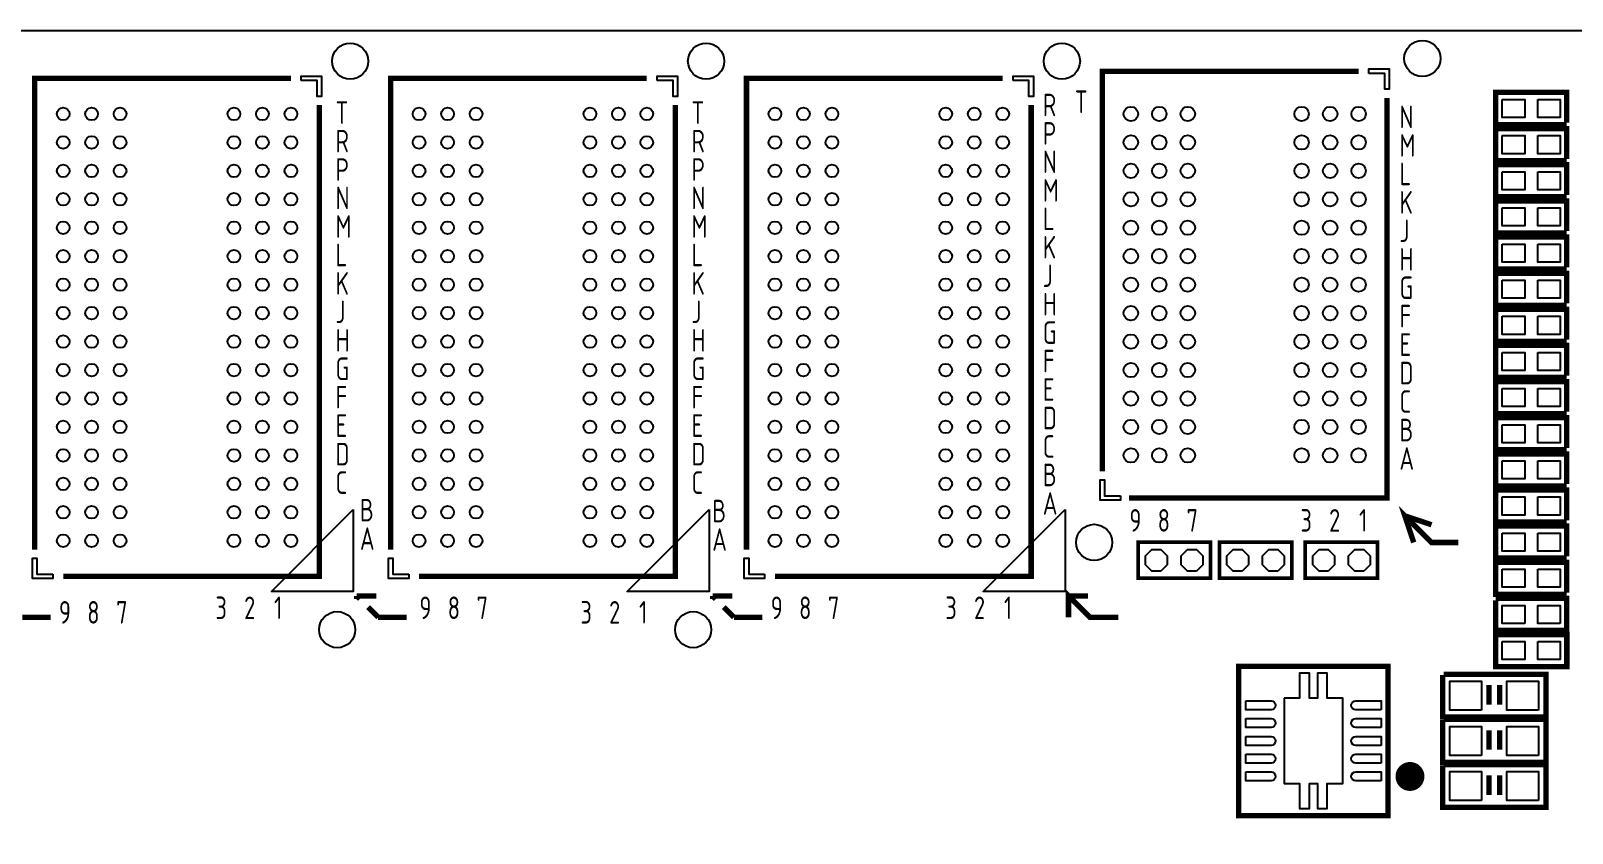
# Model space of a CAD drawing. Header units: millimetres. Extents: x -15 to 227, y -9 to 102.
# Drawn here: x 136.01 to 179.32, y 79.24 to 101.8 of the extents above; entities that cross this region are included whole.
import ezdxf
from ezdxf.enums import TextEntityAlignment as Align

# ---------------------------------------------------------------- set-up
doc = ezdxf.new("R2010")
doc.units = ezdxf.units.MM
doc.header["$LTSCALE"] = 10
for name, color, linetype in [('BG_OUTLINE', 2, 'Continuous'), ('PG_SILKSCREEN_TOP', 3, 'Continuous'), ('PIN_TOP', 4, 'Continuous')]:
    doc.layers.add(name, color=color, linetype=linetype)
doc.styles.get("Standard").update_dxf_attribs({"font": 'isocp.shx', "width": 0.707, "bigfont": 'hztxt.shx'})

msp = doc.modelspace()

# ---------------------------------------------------------------- linework, layer by layer
at = {"layer": 'BG_OUTLINE'}
msp.add_lwpolyline([(133.299962, 3.39979), (224.499932, 3.39979, 0.414205), (226.499928, 5.399786), (226.499928, 70.799706), (226.499928, 99.799902, 0.414202), (224.499932, 101.799898), (-5.500116, 101.799898, 0.414205)], format="xyb", dxfattribs=at)
at = {"layer": 'PG_SILKSCREEN_TOP'}
for points in [[(136.118092, 87.212678, 0.1524, 0.1524, 0), (136.118092, 100.462588, 0.1524, 0.1524, 0), (143.317976, 100.462588, 0.1524, 0.1524, 0)], [(146.119342, 87.212678, 0.1524, 0.1524, 0), (146.119342, 100.462588, 0.1524, 0.1524, 0), (153.319226, 100.462588, 0.1524, 0.1524, 0)], [(156.120592, 87.212678, 0.1524, 0.1524, 0), (156.120592, 100.462588, 0.1524, 0.1524, 0), (163.320476, 100.462588, 0.1524, 0.1524, 0)], [(166.121842, 89.412826, 0.1524, 0.1524, 0), (166.121842, 100.66274, 0.1524, 0.1524, 0), (173.321726, 100.66274, 0.1524, 0.1524, 0)], [(179.173632, 99.165664, 0.150114, 0.150114, 0), (177.173636, 99.165664, 0.150114, 0.150114, 0), (177.173636, 100.06584, 0.150114, 0.150114, 0), (179.173632, 100.06584, 0.150114, 0.150114, 0), (179.173632, 99.215702, 0.150114, 0.150114, 0)], [(144.118076, 99.712526, 0.1524, 0.1524, 0), (144.118076, 86.462616, 0.1524, 0.1524, 0), (136.918192, 86.462616, 0.1524, 0.1524, 0)], [(154.119326, 99.712526, 0.1524, 0.1524, 0), (154.119326, 86.462616, 0.1524, 0.1524, 0), (146.919442, 86.462616, 0.1524, 0.1524, 0)], [(164.120576, 99.712526, 0.1524, 0.1524, 0), (164.120576, 86.462616, 0.1524, 0.1524, 0), (156.920692, 86.462616, 0.1524, 0.1524, 0)], [(174.121826, 99.912678, 0.1524, 0.1524, 0), (174.121826, 88.662764, 0.1524, 0.1524, 0), (166.871904, 88.662764, 0.1524, 0.1524, 0)], [(179.173632, 98.149664, 0.150114, 0.150114, 0), (177.173636, 98.149664, 0.150114, 0.150114, 0), (177.173636, 99.04984, 0.150114, 0.150114, 0), (179.173632, 99.04984, 0.150114, 0.150114, 0), (179.173632, 98.199702, 0.150114, 0.150114, 0)], [(179.173632, 97.133664, 0.150114, 0.150114, 0), (177.173636, 97.133664, 0.150114, 0.150114, 0), (177.173636, 98.03384, 0.150114, 0.150114, 0), (179.173632, 98.03384, 0.150114, 0.150114, 0), (179.173632, 97.183702, 0.150114, 0.150114, 0)], [(179.173632, 96.117664, 0.150114, 0.150114, 0), (177.173636, 96.117664, 0.150114, 0.150114, 0), (177.173636, 97.01784, 0.150114, 0.150114, 0), (179.173632, 97.01784, 0.150114, 0.150114, 0), (179.173632, 96.167702, 0.150114, 0.150114, 0)], [(179.173632, 95.101664, 0.150114, 0.150114, 0), (177.173636, 95.101664, 0.150114, 0.150114, 0), (177.173636, 96.00184, 0.150114, 0.150114, 0), (179.173632, 96.00184, 0.150114, 0.150114, 0), (179.173632, 95.151702, 0.150114, 0.150114, 0)], [(179.173632, 94.085664, 0.150114, 0.150114, 0), (177.173636, 94.085664, 0.150114, 0.150114, 0), (177.173636, 94.98584, 0.150114, 0.150114, 0), (179.173632, 94.98584, 0.150114, 0.150114, 0), (179.173632, 94.135702, 0.150114, 0.150114, 0)], [(179.173632, 93.069664, 0.150114, 0.150114, 0), (177.173636, 93.069664, 0.150114, 0.150114, 0), (177.173636, 93.96984, 0.150114, 0.150114, 0), (179.173632, 93.96984, 0.150114, 0.150114, 0), (179.173632, 93.119702, 0.150114, 0.150114, 0)], [(179.173632, 92.053664, 0.150114, 0.150114, 0), (177.173636, 92.053664, 0.150114, 0.150114, 0), (177.173636, 92.95384, 0.150114, 0.150114, 0), (179.173632, 92.95384, 0.150114, 0.150114, 0), (179.173632, 92.103702, 0.150114, 0.150114, 0)], [(179.173632, 91.037664, 0.150114, 0.150114, 0), (177.173636, 91.037664, 0.150114, 0.150114, 0), (177.173636, 91.93784, 0.150114, 0.150114, 0), (179.173632, 91.93784, 0.150114, 0.150114, 0), (179.173632, 91.087702, 0.150114, 0.150114, 0)], [(179.173632, 90.021664, 0.150114, 0.150114, 0), (177.173636, 90.021664, 0.150114, 0.150114, 0), (177.173636, 90.92184, 0.150114, 0.150114, 0), (179.173632, 90.92184, 0.150114, 0.150114, 0), (179.173632, 90.071702, 0.150114, 0.150114, 0)], [(179.173632, 89.005664, 0.150114, 0.150114, 0), (177.173636, 89.005664, 0.150114, 0.150114, 0), (177.173636, 89.90584, 0.150114, 0.150114, 0), (179.173632, 89.90584, 0.150114, 0.150114, 0), (179.173632, 89.055702, 0.150114, 0.150114, 0)], [(179.173632, 87.989664, 0.150114, 0.150114, 0), (177.173636, 87.989664, 0.150114, 0.150114, 0), (177.173636, 88.88984, 0.150114, 0.150114, 0), (179.173632, 88.88984, 0.150114, 0.150114, 0), (179.173632, 88.039702, 0.150114, 0.150114, 0)], [(176.121822, 87.41283, 0.1524, 0.1524, 0), (175.37176, 87.41283, 0.1524, 0.1524, 0), (174.621952, 88.162638, 0.1524, 0.1524, 0), (174.871888, 87.41283, 0.1524, 0.1524, 0)], [(174.621952, 88.162638, 0.1524, 0.1524, 0), (175.37176, 87.912702, 0.1524, 0.1524, 0)], [(179.173632, 86.973664, 0.150114, 0.150114, 0), (177.173636, 86.973664, 0.150114, 0.150114, 0), (177.173636, 87.87384, 0.150114, 0.150114, 0), (179.173632, 87.87384, 0.150114, 0.150114, 0), (179.173632, 87.023702, 0.150114, 0.150114, 0)], [(179.173632, 85.957664, 0.150114, 0.150114, 0), (177.173636, 85.957664, 0.150114, 0.150114, 0), (177.173636, 86.85784, 0.150114, 0.150114, 0), (179.173632, 86.85784, 0.150114, 0.150114, 0), (179.173632, 86.007702, 0.150114, 0.150114, 0)], [(145.168112, 85.826092, 0.1524, 0.1524, 0), (145.168112, 85.912706, 0.1524, 0.1524, 0)], [(145.168112, 85.912706, 0.1524, 0.1524, 0), (145.254726, 85.826092, 0.1524, 0.1524, 0)], [(145.168112, 85.912706, 0.1524, 0.1524, 0), (145.718022, 85.912706, 0.1524, 0.1524, 0)], [(155.169362, 85.826092, 0.1524, 0.1524, 0), (155.169362, 85.912706, 0.1524, 0.1524, 0)], [(155.169362, 85.912706, 0.1524, 0.1524, 0), (155.255976, 85.826092, 0.1524, 0.1524, 0)], [(155.169362, 85.912706, 0.1524, 0.1524, 0), (155.719272, 85.912706, 0.1524, 0.1524, 0)], [(165.170612, 85.312504, 0.1524, 0.1524, 0), (165.170612, 85.912706, 0.1524, 0.1524, 0), (165.77056, 85.312504, 0.1524, 0.1524, 0), (166.57066, 85.312504, 0.1524, 0.1524, 0)], [(165.170612, 85.912706, 0.1524, 0.1524, 0), (165.720522, 85.912706, 0.1524, 0.1524, 0)], [(177.173636, 85.84184, 0.150114, 0.150114, 0), (179.173632, 85.84184, 0.150114, 0.150114, 0), (179.173632, 84.941664, 0.150114, 0.150114, 0), (177.173636, 84.941664, 0.150114, 0.150114, 0), (177.173636, 85.791802, 0.150114, 0.150114, 0)], [(135.76681, 85.312504, 0.1524, 0.1524, 0), (136.56691, 85.312504, 0.1524, 0.1524, 0)], [(145.482818, 85.597746, 0.1524, 0.1524, 0), (145.76806, 85.312504, 0.1524, 0.1524, 0)], [(145.76806, 85.312504, 0.1524, 0.1524, 0), (146.56816, 85.312504, 0.1524, 0.1524, 0)], [(155.484068, 85.597746, 0.1524, 0.1524, 0), (155.76931, 85.312504, 0.1524, 0.1524, 0)], [(155.76931, 85.312504, 0.1524, 0.1524, 0), (156.56941, 85.312504, 0.1524, 0.1524, 0)], [(175.710342, 83.710272, 0.150114, 0.150114, 0), (178.584352, 83.710272, 0.150114, 0.150114, 0), (178.584352, 82.506312, 0.150114, 0.150114, 0), (175.684942, 82.506312, 0.150114, 0.150114, 0), (175.684942, 83.689952, 0.150114, 0.150114, 0)], [(176.982628, 83.405726, 0.150114, 0.150114, 0), (176.982628, 82.855816, 0.150114, 0.150114, 0)], [(177.282856, 83.405726, 0.150114, 0.150114, 0), (177.282856, 82.855816, 0.150114, 0.150114, 0)], [(175.710342, 82.440272, 0.150114, 0.150114, 0), (178.584352, 82.440272, 0.150114, 0.150114, 0), (178.584352, 81.236312, 0.150114, 0.150114, 0), (175.684942, 81.236312, 0.150114, 0.150114, 0), (175.684942, 82.419952, 0.150114, 0.150114, 0)], [(176.982628, 82.135726, 0.150114, 0.150114, 0), (176.982628, 81.585816, 0.150114, 0.150114, 0)], [(177.282856, 82.135726, 0.150114, 0.150114, 0), (177.282856, 81.585816, 0.150114, 0.150114, 0)], [(175.710342, 81.170272, 0.150114, 0.150114, 0), (178.584352, 81.170272, 0.150114, 0.150114, 0), (178.584352, 79.966312, 0.150114, 0.150114, 0), (175.684942, 79.966312, 0.150114, 0.150114, 0), (175.684942, 81.149952, 0.150114, 0.150114, 0)], [(176.982628, 80.865726, 0.150114, 0.150114, 0), (176.982628, 80.315816, 0.150114, 0.150114, 0)], [(177.282856, 80.865726, 0.150114, 0.150114, 0), (177.282856, 80.315816, 0.150114, 0.150114, 0)]]:
    msp.add_lwpolyline(points, format="xyseb", dxfattribs=at)
for points in [[(145.068798, 88.339676), (145.068798, 86.039706), (142.768828, 86.039706)], [(155.070048, 88.339676), (155.070048, 86.039706), (152.770078, 86.039706)], [(165.071298, 88.339676), (165.071298, 86.039706), (162.771328, 86.039706)]]:
    msp.add_lwpolyline(points, close=True, dxfattribs=at)
for points in [[(167.124888, 87.423752, 0.1016, 0.1016, 0), (169.156888, 87.423752, 0.1016, 0.1016, 0), (169.156888, 86.407752, 0.1016, 0.1016, 0), (167.124888, 86.407752, 0.1016, 0.1016, 0)], [(169.410888, 87.423752, 0.1016, 0.1016, 0), (171.442888, 87.423752, 0.1016, 0.1016, 0), (171.442888, 86.407752, 0.1016, 0.1016, 0), (169.410888, 86.407752, 0.1016, 0.1016, 0)], [(173.855888, 86.407752, 0.1016, 0.1016, 0), (171.823888, 86.407752, 0.1016, 0.1016, 0), (171.823888, 87.423752, 0.1016, 0.1016, 0), (173.855888, 87.423752, 0.1016, 0.1016, 0)], [(179.173632, 83.925664, 0.1524, 0.1524, 0), (177.173636, 83.925664, 0.1524, 0.1524, 0), (177.173636, 84.82584, 0.1524, 0.1524, 0), (179.173632, 84.82584, 0.1524, 0.1524, 0)], [(169.95267, 79.73568, 0.150114, 0.150114, 0), (169.95267, 83.935824, 0.150114, 0.150114, 0), (174.152814, 83.935824, 0.150114, 0.150114, 0), (174.152814, 79.73568, 0.150114, 0.150114, 0)], [(174.968662, 80.835754, 0.4064, 0.4064, 1), (174.562211, 80.835754, 0.4064, 0.4064, 1)]]:
    msp.add_lwpolyline(points, format="xyseb", close=True, dxfattribs=at)
at = {"layer": 'PIN_TOP'}
for points in [[(143.610076, 100.399088), (143.610076, 100.526088), (144.181576, 100.526088), (144.181576, 99.954588), (144.054576, 99.954588), (144.054576, 100.399088)], [(153.611326, 100.399088), (153.611326, 100.526088), (154.182826, 100.526088), (154.182826, 99.954588), (154.055826, 99.954588), (154.055826, 100.399088)], [(163.612576, 100.399088), (163.612576, 100.526088), (164.184076, 100.526088), (164.184076, 99.954588), (164.057076, 99.954588), (164.057076, 100.399088)], [(173.613826, 100.59924), (173.613826, 100.72624), (174.185326, 100.72624), (174.185326, 100.15474), (174.058326, 100.15474), (174.058326, 100.59924)], [(177.356262, 99.869752), (177.991262, 99.869752), (177.991262, 99.361752), (177.356262, 99.361752)], [(178.356006, 99.869752), (178.991006, 99.869752), (178.991006, 99.361752), (178.356006, 99.361752)], [(177.356262, 98.853752), (177.991262, 98.853752), (177.991262, 98.345752), (177.356262, 98.345752)], [(178.356006, 98.853752), (178.991006, 98.853752), (178.991006, 98.345752), (178.356006, 98.345752)], [(177.356262, 97.837752), (177.991262, 97.837752), (177.991262, 97.329752), (177.356262, 97.329752)], [(178.356006, 97.837752), (178.991006, 97.837752), (178.991006, 97.329752), (178.356006, 97.329752)], [(177.356262, 96.821752), (177.991262, 96.821752), (177.991262, 96.313752), (177.356262, 96.313752)], [(178.356006, 96.821752), (178.991006, 96.821752), (178.991006, 96.313752), (178.356006, 96.313752)], [(177.356262, 95.805752), (177.991262, 95.805752), (177.991262, 95.297752), (177.356262, 95.297752)], [(178.356006, 95.805752), (178.991006, 95.805752), (178.991006, 95.297752), (178.356006, 95.297752)], [(177.356262, 94.789752), (177.991262, 94.789752), (177.991262, 94.281752), (177.356262, 94.281752)], [(178.356006, 94.789752), (178.991006, 94.789752), (178.991006, 94.281752), (178.356006, 94.281752)], [(177.356262, 93.773752), (177.991262, 93.773752), (177.991262, 93.265752), (177.356262, 93.265752)], [(178.356006, 93.773752), (178.991006, 93.773752), (178.991006, 93.265752), (178.356006, 93.265752)], [(177.356262, 92.757752), (177.991262, 92.757752), (177.991262, 92.249752), (177.356262, 92.249752)], [(178.356006, 92.757752), (178.991006, 92.757752), (178.991006, 92.249752), (178.356006, 92.249752)], [(177.356262, 91.741752), (177.991262, 91.741752), (177.991262, 91.233752), (177.356262, 91.233752)], [(178.356006, 91.741752), (178.991006, 91.741752), (178.991006, 91.233752), (178.356006, 91.233752)], [(177.356262, 90.725752), (177.991262, 90.725752), (177.991262, 90.217752), (177.356262, 90.217752)], [(178.356006, 90.725752), (178.991006, 90.725752), (178.991006, 90.217752), (178.356006, 90.217752)], [(177.356262, 89.709752), (177.991262, 89.709752), (177.991262, 89.201752), (177.356262, 89.201752)], [(178.356006, 89.709752), (178.991006, 89.709752), (178.991006, 89.201752), (178.356006, 89.201752)], [(166.629842, 88.726264), (166.629842, 88.599264), (166.058342, 88.599264), (166.058342, 89.170764), (166.185342, 89.170764), (166.185342, 88.726264)], [(177.356262, 88.693752), (177.991262, 88.693752), (177.991262, 88.185752), (177.356262, 88.185752)], [(178.356006, 88.693752), (178.991006, 88.693752), (178.991006, 88.185752), (178.356006, 88.185752)], [(177.356262, 87.677752), (177.991262, 87.677752), (177.991262, 87.169752), (177.356262, 87.169752)], [(178.356006, 87.677752), (178.991006, 87.677752), (178.991006, 87.169752), (178.356006, 87.169752)], [(167.76701, 86.610952), (167.514514, 86.610952), (167.335962, 86.789504), (167.335962, 87.042), (167.514514, 87.220552), (167.76701, 87.220552), (167.945562, 87.042), (167.945562, 86.789504)], [(168.767262, 86.610952), (168.514766, 86.610952), (168.336214, 86.789504), (168.336214, 87.042), (168.514766, 87.220552), (168.767262, 87.220552), (168.945814, 87.042), (168.945814, 86.789504)], [(170.05301, 86.610952), (169.800514, 86.610952), (169.621962, 86.789504), (169.621962, 87.042), (169.800514, 87.220552), (170.05301, 87.220552), (170.231562, 87.042), (170.231562, 86.789504)], [(171.053262, 86.610952), (170.800766, 86.610952), (170.622214, 86.789504), (170.622214, 87.042), (170.800766, 87.220552), (171.053262, 87.220552), (171.231814, 87.042), (171.231814, 86.789504)], [(172.46601, 86.610952), (172.213514, 86.610952), (172.034962, 86.789504), (172.034962, 87.042), (172.213514, 87.220552), (172.46601, 87.220552), (172.644562, 87.042), (172.644562, 86.789504)], [(173.466262, 86.610952), (173.213766, 86.610952), (173.035214, 86.789504), (173.035214, 87.042), (173.213766, 87.220552), (173.466262, 87.220552), (173.644814, 87.042), (173.644814, 86.789504)], [(136.626092, 86.526116), (136.626092, 86.399116), (136.054592, 86.399116), (136.054592, 86.970616), (136.181592, 86.970616), (136.181592, 86.526116)], [(146.627342, 86.526116), (146.627342, 86.399116), (146.055842, 86.399116), (146.055842, 86.970616), (146.182842, 86.970616), (146.182842, 86.526116)], [(156.628592, 86.526116), (156.628592, 86.399116), (156.057092, 86.399116), (156.057092, 86.970616), (156.184092, 86.970616), (156.184092, 86.526116)], [(177.356262, 86.661752), (177.991262, 86.661752), (177.991262, 86.153752), (177.356262, 86.153752)], [(178.356006, 86.661752), (178.991006, 86.661752), (178.991006, 86.153752), (178.356006, 86.153752)], [(177.991262, 85.137752), (177.356262, 85.137752), (177.356262, 85.645752), (177.991262, 85.645752)], [(178.991006, 85.137752), (178.356006, 85.137752), (178.356006, 85.645752), (178.991006, 85.645752)], [(177.356262, 84.629752), (177.991262, 84.629752), (177.991262, 84.121752), (177.356262, 84.121752)], [(178.356006, 84.629752), (178.991006, 84.629752), (178.991006, 84.121752), (178.356006, 84.121752)], [(171.22775, 83.035648), (171.22775, 80.635856), (171.662852, 80.635856), (171.662852, 79.935832), (171.94276, 79.935832), (171.94276, 80.635856), (172.162724, 80.635856), (172.162724, 79.935832), (172.442632, 79.935832), (172.442632, 80.635856), (172.877734, 80.635856), (172.877734, 83.035648), (172.442632, 83.035648), (172.442632, 83.735672), (172.162724, 83.735672), (172.162724, 83.035648), (171.94276, 83.035648), (171.94276, 83.735672), (171.662852, 83.735672), (171.662852, 83.035648)], [(176.777142, 82.699352), (175.888142, 82.699352), (175.888142, 83.512152), (176.777142, 83.512152)], [(178.377342, 82.699352), (177.488342, 82.699352), (177.488342, 83.512152), (178.377342, 83.512152)], [(176.777142, 81.429352), (175.888142, 81.429352), (175.888142, 82.242152), (176.777142, 82.242152)], [(178.377342, 81.429352), (177.488342, 81.429352), (177.488342, 82.242152), (178.377342, 82.242152)], [(176.777142, 80.159352), (175.888142, 80.159352), (175.888142, 80.972152), (176.777142, 80.972152)], [(178.377342, 80.159352), (177.488342, 80.159352), (177.488342, 80.972152), (178.377342, 80.972152)]]:
    msp.add_lwpolyline(points, close=True, dxfattribs=at)
for points in [[(170.152568, 82.963004), (170.862498, 82.963004, -1), (170.862498, 82.708496), (170.152568, 82.708496)], [(173.952662, 82.708496), (173.242732, 82.708496, -1), (173.242732, 82.963004), (173.952662, 82.963004)], [(170.152568, 82.462878), (170.862498, 82.462878, -1), (170.862498, 82.20837), (170.152568, 82.20837)], [(173.952662, 82.20837), (173.242732, 82.20837, -1), (173.242732, 82.462878), (173.952662, 82.462878)], [(170.152568, 81.963006), (170.862498, 81.963006, -1), (170.862498, 81.708498), (170.152568, 81.708498)], [(173.952662, 81.708498), (173.242732, 81.708498, -1), (173.242732, 81.963006), (173.952662, 81.963006)], [(170.152568, 81.463134), (170.862498, 81.463134, -1), (170.862498, 81.208626), (170.152568, 81.208626)], [(173.952662, 81.208626), (173.242732, 81.208626, -1), (173.242732, 81.463134), (173.952662, 81.463134)], [(170.152568, 80.963008), (170.862498, 80.963008, -1), (170.862498, 80.7085), (170.152568, 80.7085)], [(173.952662, 80.7085), (173.242732, 80.7085, -1), (173.242732, 80.963008), (173.952662, 80.963008)]]:
    msp.add_lwpolyline(points, format="xyb", close=True, dxfattribs=at)
for centre, radius in [((144.9832, 100.946712), 0.508), ((154.98445, 100.946712), 0.508), ((164.9857, 100.946712), 0.508), ((175.11395, 101.019864), 0.508), ((136.918192, 99.46259), 0.1778), ((137.718038, 99.46259), 0.1778), ((138.518138, 99.46259), 0.1778), ((141.71803, 99.46259), 0.1778), ((142.51813, 99.46259), 0.1778), ((143.317976, 99.46259), 0.1778), ((146.919442, 99.46259), 0.1778), ((147.719288, 99.46259), 0.1778), ((148.519388, 99.46259), 0.1778), ((151.71928, 99.46259), 0.1778), ((152.51938, 99.46259), 0.1778), ((153.319226, 99.46259), 0.1778), ((156.920692, 99.46259), 0.1778), ((157.720538, 99.46259), 0.1778), ((158.520638, 99.46259), 0.1778), ((161.72053, 99.46259), 0.1778), ((162.52063, 99.46259), 0.1778), ((163.320476, 99.46259), 0.1778), ((166.921942, 99.462844), 0.2032), ((167.721788, 99.462844), 0.2032), ((168.521888, 99.462844), 0.2032), ((171.72178, 99.462844), 0.2032), ((172.52188, 99.462844), 0.2032), ((173.321726, 99.462844), 0.2032), ((136.918192, 98.66249), 0.1778), ((137.718038, 98.66249), 0.1778), ((138.518138, 98.66249), 0.1778), ((141.71803, 98.66249), 0.1778), ((142.51813, 98.66249), 0.1778), ((143.317976, 98.66249), 0.1778), ((146.919442, 98.66249), 0.1778), ((147.719288, 98.66249), 0.1778), ((148.519388, 98.66249), 0.1778), ((151.71928, 98.66249), 0.1778), ((152.51938, 98.66249), 0.1778), ((153.319226, 98.66249), 0.1778), ((156.920692, 98.66249), 0.1778), ((157.720538, 98.66249), 0.1778), ((158.520638, 98.66249), 0.1778), ((161.72053, 98.66249), 0.1778), ((162.52063, 98.66249), 0.1778), ((163.320476, 98.66249), 0.1778), ((166.921942, 98.662744), 0.2032), ((167.721788, 98.662744), 0.2032), ((168.521888, 98.662744), 0.2032), ((171.72178, 98.662744), 0.2032), ((172.52188, 98.662744), 0.2032), ((173.321726, 98.662744), 0.2032), ((136.918192, 97.862644), 0.1778), ((137.718038, 97.862644), 0.1778), ((138.518138, 97.862644), 0.1778), ((141.71803, 97.862644), 0.1778), ((142.51813, 97.862644), 0.1778), ((143.317976, 97.862644), 0.1778), ((146.919442, 97.862644), 0.1778), ((147.719288, 97.862644), 0.1778), ((148.519388, 97.862644), 0.1778), ((151.71928, 97.862644), 0.1778), ((152.51938, 97.862644), 0.1778), ((153.319226, 97.862644), 0.1778), ((156.920692, 97.862644), 0.1778), ((157.720538, 97.862644), 0.1778), ((158.520638, 97.862644), 0.1778), ((161.72053, 97.862644), 0.1778), ((162.52063, 97.862644), 0.1778), ((163.320476, 97.862644), 0.1778), ((166.921942, 97.862644), 0.2032), ((167.721788, 97.862644), 0.2032), ((168.521888, 97.862644), 0.2032), ((171.72178, 97.862644), 0.2032), ((172.52188, 97.862644), 0.2032), ((173.321726, 97.862644), 0.2032), ((136.918192, 97.062544), 0.1778), ((137.718038, 97.062544), 0.1778), ((138.518138, 97.062544), 0.1778), ((141.71803, 97.062544), 0.1778), ((142.51813, 97.062544), 0.1778), ((143.317976, 97.062544), 0.1778), ((146.919442, 97.062544), 0.1778), ((147.719288, 97.062544), 0.1778), ((148.519388, 97.062544), 0.1778), ((151.71928, 97.062544), 0.1778), ((152.51938, 97.062544), 0.1778), ((153.319226, 97.062544), 0.1778), ((156.920692, 97.062544), 0.1778), ((157.720538, 97.062544), 0.1778), ((158.520638, 97.062544), 0.1778), ((161.72053, 97.062544), 0.1778), ((162.52063, 97.062544), 0.1778), ((163.320476, 97.062544), 0.1778), ((166.921942, 97.062798), 0.2032), ((167.721788, 97.062798), 0.2032), ((168.521888, 97.062798), 0.2032), ((171.72178, 97.062798), 0.2032), ((172.52188, 97.062798), 0.2032), ((173.321726, 97.062798), 0.2032), ((136.918192, 96.262698), 0.1778), ((137.718038, 96.262698), 0.1778), ((138.518138, 96.262698), 0.1778), ((141.71803, 96.262698), 0.1778), ((142.51813, 96.262698), 0.1778), ((143.317976, 96.262698), 0.1778), ((146.919442, 96.262698), 0.1778), ((147.719288, 96.262698), 0.1778), ((148.519388, 96.262698), 0.1778), ((151.71928, 96.262698), 0.1778), ((152.51938, 96.262698), 0.1778), ((153.319226, 96.262698), 0.1778), ((156.920692, 96.262698), 0.1778), ((157.720538, 96.262698), 0.1778), ((158.520638, 96.262698), 0.1778), ((161.72053, 96.262698), 0.1778), ((162.52063, 96.262698), 0.1778), ((163.320476, 96.262698), 0.1778), ((166.921942, 96.262698), 0.2032), ((167.721788, 96.262698), 0.2032), ((168.521888, 96.262698), 0.2032), ((171.72178, 96.262698), 0.2032), ((172.52188, 96.262698), 0.2032), ((173.321726, 96.262698), 0.2032), ((136.918192, 95.462598), 0.1778), ((137.718038, 95.462598), 0.1778), ((138.518138, 95.462598), 0.1778), ((141.71803, 95.462598), 0.1778), ((142.51813, 95.462598), 0.1778), ((143.317976, 95.462598), 0.1778), ((146.919442, 95.462598), 0.1778), ((147.719288, 95.462598), 0.1778), ((148.519388, 95.462598), 0.1778), ((151.71928, 95.462598), 0.1778), ((152.51938, 95.462598), 0.1778), ((153.319226, 95.462598), 0.1778), ((156.920692, 95.462598), 0.1778), ((157.720538, 95.462598), 0.1778), ((158.520638, 95.462598), 0.1778), ((161.72053, 95.462598), 0.1778), ((162.52063, 95.462598), 0.1778), ((163.320476, 95.462598), 0.1778), ((166.921942, 95.462852), 0.2032), ((167.721788, 95.462852), 0.2032), ((168.521888, 95.462852), 0.2032), ((171.72178, 95.462852), 0.2032), ((172.52188, 95.462852), 0.2032), ((173.321726, 95.462852), 0.2032), ((166.921942, 94.662752), 0.2032), ((167.721788, 94.662752), 0.2032), ((168.521888, 94.662752), 0.2032), ((171.72178, 94.662752), 0.2032), ((172.52188, 94.662752), 0.2032), ((173.321726, 94.662752), 0.2032), ((136.918192, 94.662498), 0.1778), ((137.718038, 94.662498), 0.1778), ((138.518138, 94.662498), 0.1778), ((141.71803, 94.662498), 0.1778), ((142.51813, 94.662498), 0.1778), ((143.317976, 94.662498), 0.1778), ((146.919442, 94.662498), 0.1778), ((147.719288, 94.662498), 0.1778), ((148.519388, 94.662498), 0.1778), ((151.71928, 94.662498), 0.1778), ((152.51938, 94.662498), 0.1778), ((153.319226, 94.662498), 0.1778), ((156.920692, 94.662498), 0.1778), ((157.720538, 94.662498), 0.1778), ((158.520638, 94.662498), 0.1778), ((161.72053, 94.662498), 0.1778), ((162.52063, 94.662498), 0.1778), ((163.320476, 94.662498), 0.1778), ((136.918192, 93.862652), 0.1778), ((137.718038, 93.862652), 0.1778), ((138.518138, 93.862652), 0.1778), ((141.71803, 93.862652), 0.1778), ((142.51813, 93.862652), 0.1778), ((143.317976, 93.862652), 0.1778), ((146.919442, 93.862652), 0.1778), ((147.719288, 93.862652), 0.1778), ((148.519388, 93.862652), 0.1778), ((151.71928, 93.862652), 0.1778), ((152.51938, 93.862652), 0.1778), ((153.319226, 93.862652), 0.1778), ((156.920692, 93.862652), 0.1778), ((157.720538, 93.862652), 0.1778), ((158.520638, 93.862652), 0.1778), ((161.72053, 93.862652), 0.1778), ((162.52063, 93.862652), 0.1778), ((163.320476, 93.862652), 0.1778), ((166.921942, 93.862652), 0.2032), ((167.721788, 93.862652), 0.2032), ((168.521888, 93.862652), 0.2032), ((171.72178, 93.862652), 0.2032), ((172.52188, 93.862652), 0.2032), ((173.321726, 93.862652), 0.2032), ((136.918192, 93.062552), 0.1778), ((137.718038, 93.062552), 0.1778), ((138.518138, 93.062552), 0.1778), ((141.71803, 93.062552), 0.1778), ((142.51813, 93.062552), 0.1778), ((143.317976, 93.062552), 0.1778), ((146.919442, 93.062552), 0.1778), ((147.719288, 93.062552), 0.1778), ((148.519388, 93.062552), 0.1778), ((151.71928, 93.062552), 0.1778), ((152.51938, 93.062552), 0.1778), ((153.319226, 93.062552), 0.1778), ((156.920692, 93.062552), 0.1778), ((157.720538, 93.062552), 0.1778), ((158.520638, 93.062552), 0.1778), ((161.72053, 93.062552), 0.1778), ((162.52063, 93.062552), 0.1778), ((163.320476, 93.062552), 0.1778), ((166.921942, 93.062806), 0.2032), ((167.721788, 93.062806), 0.2032), ((168.521888, 93.062806), 0.2032), ((171.72178, 93.062806), 0.2032), ((172.52188, 93.062806), 0.2032), ((173.321726, 93.062806), 0.2032), ((136.918192, 92.262706), 0.1778), ((137.718038, 92.262706), 0.1778), ((138.518138, 92.262706), 0.1778), ((141.71803, 92.262706), 0.1778), ((142.51813, 92.262706), 0.1778), ((143.317976, 92.262706), 0.1778), ((146.919442, 92.262706), 0.1778), ((147.719288, 92.262706), 0.1778), ((148.519388, 92.262706), 0.1778), ((151.71928, 92.262706), 0.1778), ((152.51938, 92.262706), 0.1778), ((153.319226, 92.262706), 0.1778), ((156.920692, 92.262706), 0.1778), ((157.720538, 92.262706), 0.1778), ((158.520638, 92.262706), 0.1778), ((161.72053, 92.262706), 0.1778), ((162.52063, 92.262706), 0.1778), ((163.320476, 92.262706), 0.1778), ((166.921942, 92.262706), 0.2032), ((167.721788, 92.262706), 0.2032), ((168.521888, 92.262706), 0.2032), ((171.72178, 92.262706), 0.2032), ((172.52188, 92.262706), 0.2032), ((173.321726, 92.262706), 0.2032), ((136.918192, 91.462606), 0.1778), ((137.718038, 91.462606), 0.1778), ((138.518138, 91.462606), 0.1778), ((141.71803, 91.462606), 0.1778), ((142.51813, 91.462606), 0.1778), ((143.317976, 91.462606), 0.1778), ((146.919442, 91.462606), 0.1778), ((147.719288, 91.462606), 0.1778), ((148.519388, 91.462606), 0.1778), ((151.71928, 91.462606), 0.1778), ((152.51938, 91.462606), 0.1778), ((153.319226, 91.462606), 0.1778), ((156.920692, 91.462606), 0.1778), ((157.720538, 91.462606), 0.1778), ((158.520638, 91.462606), 0.1778), ((161.72053, 91.462606), 0.1778), ((162.52063, 91.462606), 0.1778), ((163.320476, 91.462606), 0.1778), ((166.921942, 91.46286), 0.2032), ((167.721788, 91.46286), 0.2032), ((168.521888, 91.46286), 0.2032), ((171.72178, 91.46286), 0.2032), ((172.52188, 91.46286), 0.2032), ((173.321726, 91.46286), 0.2032), ((136.918192, 90.662506), 0.1778), ((137.718038, 90.662506), 0.1778), ((138.518138, 90.662506), 0.1778), ((141.71803, 90.662506), 0.1778), ((142.51813, 90.662506), 0.1778), ((143.317976, 90.662506), 0.1778), ((146.919442, 90.662506), 0.1778), ((147.719288, 90.662506), 0.1778), ((148.519388, 90.662506), 0.1778), ((151.71928, 90.662506), 0.1778), ((152.51938, 90.662506), 0.1778), ((153.319226, 90.662506), 0.1778), ((156.920692, 90.662506), 0.1778), ((157.720538, 90.662506), 0.1778), ((158.520638, 90.662506), 0.1778), ((161.72053, 90.662506), 0.1778), ((162.52063, 90.662506), 0.1778), ((163.320476, 90.662506), 0.1778), ((166.921942, 90.66276), 0.2032), ((167.721788, 90.66276), 0.2032), ((168.521888, 90.66276), 0.2032), ((171.72178, 90.66276), 0.2032), ((172.52188, 90.66276), 0.2032), ((173.321726, 90.66276), 0.2032), ((136.918192, 89.86266), 0.1778), ((137.718038, 89.86266), 0.1778), ((138.518138, 89.86266), 0.1778), ((141.71803, 89.86266), 0.1778), ((142.51813, 89.86266), 0.1778), ((143.317976, 89.86266), 0.1778), ((146.919442, 89.86266), 0.1778), ((147.719288, 89.86266), 0.1778), ((148.519388, 89.86266), 0.1778), ((151.71928, 89.86266), 0.1778), ((152.51938, 89.86266), 0.1778), ((153.319226, 89.86266), 0.1778), ((156.920692, 89.86266), 0.1778), ((157.720538, 89.86266), 0.1778), ((158.520638, 89.86266), 0.1778), ((161.72053, 89.86266), 0.1778), ((162.52063, 89.86266), 0.1778), ((163.320476, 89.86266), 0.1778), ((166.921942, 89.86266), 0.2032), ((167.721788, 89.86266), 0.2032), ((168.521888, 89.86266), 0.2032), ((171.72178, 89.86266), 0.2032), ((172.52188, 89.86266), 0.2032), ((173.321726, 89.86266), 0.2032), ((136.918192, 89.06256), 0.1778), ((137.718038, 89.06256), 0.1778), ((138.518138, 89.06256), 0.1778), ((141.71803, 89.06256), 0.1778), ((142.51813, 89.06256), 0.1778), ((143.317976, 89.06256), 0.1778), ((146.919442, 89.06256), 0.1778), ((147.719288, 89.06256), 0.1778), ((148.519388, 89.06256), 0.1778), ((151.71928, 89.06256), 0.1778), ((152.51938, 89.06256), 0.1778), ((153.319226, 89.06256), 0.1778), ((156.920692, 89.06256), 0.1778), ((157.720538, 89.06256), 0.1778), ((158.520638, 89.06256), 0.1778), ((161.72053, 89.06256), 0.1778), ((162.52063, 89.06256), 0.1778), ((163.320476, 89.06256), 0.1778), ((136.918192, 88.262714), 0.1778), ((137.718038, 88.262714), 0.1778), ((138.518138, 88.262714), 0.1778), ((141.71803, 88.262714), 0.1778), ((142.51813, 88.262714), 0.1778), ((143.317976, 88.262714), 0.1778), ((146.919442, 88.262714), 0.1778), ((147.719288, 88.262714), 0.1778), ((148.519388, 88.262714), 0.1778), ((151.71928, 88.262714), 0.1778), ((152.51938, 88.262714), 0.1778), ((153.319226, 88.262714), 0.1778), ((156.920692, 88.262714), 0.1778), ((157.720538, 88.262714), 0.1778), ((158.520638, 88.262714), 0.1778), ((161.72053, 88.262714), 0.1778), ((162.52063, 88.262714), 0.1778), ((163.320476, 88.262714), 0.1778), ((136.918192, 87.462614), 0.1778), ((137.718038, 87.462614), 0.1778), ((138.518138, 87.462614), 0.1778), ((141.71803, 87.462614), 0.1778), ((142.51813, 87.462614), 0.1778), ((143.317976, 87.462614), 0.1778), ((146.919442, 87.462614), 0.1778), ((147.719288, 87.462614), 0.1778), ((148.519388, 87.462614), 0.1778), ((151.71928, 87.462614), 0.1778), ((152.51938, 87.462614), 0.1778), ((153.319226, 87.462614), 0.1778), ((156.920692, 87.462614), 0.1778), ((157.720538, 87.462614), 0.1778), ((158.520638, 87.462614), 0.1778), ((161.72053, 87.462614), 0.1778), ((162.52063, 87.462614), 0.1778), ((163.320476, 87.462614), 0.1778), ((165.891718, 87.41664), 0.508), ((144.619218, 84.962492), 0.508), ((154.620468, 84.962492), 0.508)]:
    msp.add_circle(centre, radius, dxfattribs=at)

# ---------------------------------------------------------------- texts
at = {"layer": 'PG_SILKSCREEN_TOP', "width": 0.8}
for s, p in [('T', (165.346888, 99.488752)), ('T', (144.572228, 99.181412)), ('T', (154.574748, 99.181412)), ('R', (164.447728, 99.397312)), ('N', (174.470568, 99.059492)), ('P', (164.447728, 98.597212)), ('R', (144.572228, 98.381312)), ('R', (154.574748, 98.381312)), ('M', (174.470568, 98.259392)), ('N', (164.447728, 97.797112)), ('P', (144.572228, 97.581212)), ('P', (154.574748, 97.581212)), ('L', (174.470568, 97.459292)), ('M', (164.447728, 96.997012)), ('N', (144.572228, 96.781112)), ('N', (154.574748, 96.781112)), ('K', (174.470568, 96.659192)), ('M', (144.572228, 95.981012)), ('M', (154.574748, 95.981012)), ('L', (164.447728, 96.196912)), ('J', (174.470568, 95.859092)), ('L', (144.572228, 95.180912)), ('L', (154.574748, 95.180912)), ('K', (164.447728, 95.396812)), ('H', (174.470568, 95.058992)), ('K', (144.572228, 94.380812)), ('K', (154.574748, 94.380812)), ('J', (164.447728, 94.596712)), ('G', (174.470568, 94.258892)), ('H', (164.447728, 93.796612)), ('J', (144.572228, 93.580712)), ('J', (154.574748, 93.580712)), ('F', (174.470568, 93.458792)), ('G', (164.447728, 92.996512)), ('H', (144.572228, 92.780612)), ('H', (154.574748, 92.780612)), ('E', (174.470568, 92.658692)), ('F', (164.447728, 92.196412)), ('G', (144.572228, 91.980512)), ('G', (154.574748, 91.980512)), ('D', (174.470568, 91.858592)), ('E', (164.447728, 91.396312)), ('F', (144.572228, 91.180412)), ('F', (154.574748, 91.180412)), ('C', (174.470568, 91.058492)), ('E', (144.572228, 90.380312)), ('E', (154.574748, 90.380312)), ('D', (164.447728, 90.596212)), ('B', (174.470568, 90.258392)), ('D', (144.572228, 89.580212)), ('D', (154.574748, 89.580212)), ('C', (164.447728, 89.796112)), ('A', (174.470568, 89.458292)), ('C', (144.572228, 88.780112)), ('C', (154.574748, 88.780112)), ('B', (164.447728, 88.996012)), ('A', (164.447728, 88.195912)), ('B', (145.258028, 88.005412)), ('B', (155.158948, 87.980012)), ('A', (145.258028, 87.205312)), ('A', (155.158948, 87.179912))]:
    msp.add_text(s, height=0.635, dxfattribs=at).set_placement(p)
for s, p in [('9', (167.048688, 87.718392)), ('8', (167.848788, 87.718392)), ('7', (168.648888, 87.718392)), ('3', (171.849288, 87.718392)), ('2', (172.649388, 87.718392)), ('1', (173.449488, 87.718392)), ('9', (136.967468, 85.132672)), ('8', (137.767568, 85.132672)), ('7', (138.567668, 85.132672)), ('3', (141.359128, 85.259672)), ('2', (142.159228, 85.259672)), ('1', (142.959328, 85.259672)), ('9', (147.096988, 85.259672)), ('8', (147.897088, 85.259672)), ('7', (148.697188, 85.259672)), ('3', (151.615648, 85.132672)), ('2', (152.415748, 85.132672)), ('1', (153.215848, 85.132672)), ('9', (156.969968, 85.259672)), ('8', (157.770068, 85.259672)), ('7', (158.570168, 85.259672)), ('3', (161.869628, 85.259672)), ('2', (162.669728, 85.259672)), ('1', (163.469828, 85.259672))]:
    msp.add_text(s, height=0.635, dxfattribs=at).set_placement(p, align=Align.CENTER)

doc.saveas('drawing.dxf')
